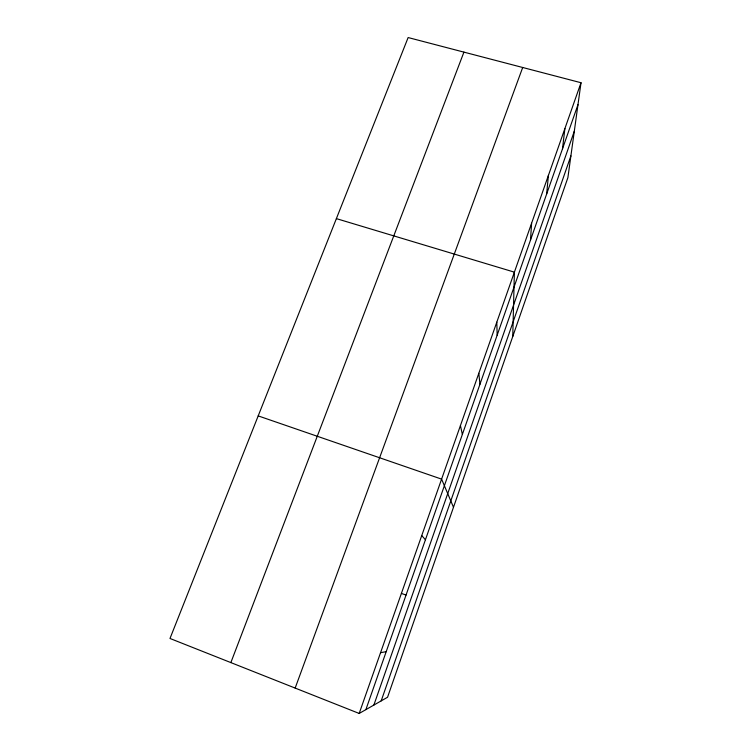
<?xml version="1.0" encoding="UTF-8"?>
<svg xmlns="http://www.w3.org/2000/svg" width="751" height="751" viewBox="0 0 751 751"><rect width="100%" height="100%" fill="white"/><g stroke="black" fill="none" stroke-linecap="round" stroke-linejoin="round"><path stroke-width="1.13" d="M512.764 336.467L514.388 272.153L336.382 218.625M530.506 240.076L531.595 223.244M546.653 194.002L548.418 175.387M562.48 148.886L564.893 128.562M581.011 82.732L567.887 177.649L387.554 697.247L359.185 713.45L169.989 638.472L408.14 37.55L581.011 82.732L359.185 713.45M373.867 705.067L574.299 131.237M381.189 700.88L570.891 155.917M365.878 709.629L577.97 104.689M295.162 688.076L522.696 67.487M230.857 662.598L463.93 52.129M380.55 652.694L386.202 651.661M258.203 415.894L441.597 479.129L453.491 507.263M401.4 593.421L406.047 595.055M421.743 535.585L425.432 539.753M460.419 425.61L462.363 434.435M478.819 373.294L479.955 384.268M496.805 322.16L497.162 335.171"/></g></svg>
